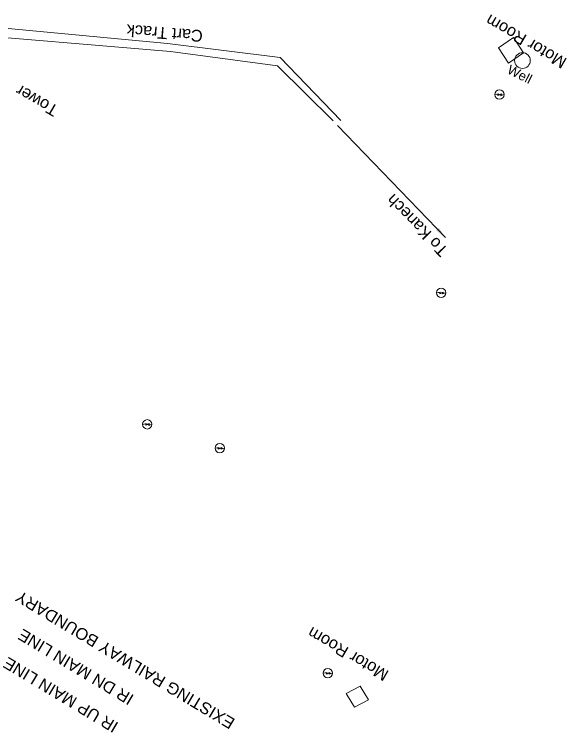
# Model space of a CAD drawing. Header units: metres. Extents: x 593168 to 611286, y 3401475 to 3412398.
# Drawn here: x 594895 to 595012.9, y 3411350.5 to 3411503.9 of the extents above; entities that cross this region are included whole.
import ezdxf
from ezdxf.enums import TextEntityAlignment as Align

# ---------------------------------------------------------------- set-up
doc = ezdxf.new("R2010")
doc.units = ezdxf.units.M
doc.header["$MEASUREMENT"] = 0
doc.linetypes.add('CENTER', pattern=[2, 1.25, -0.25, 0.25, -0.25])
for name, color, linetype, lineweight in [('Cart Track', 34, 'Continuous', 0), ('Commercial Building Pucca', 251, 'Continuous', 0), ('Electric Pole', 251, 'Continuous', 0), ('Existing IR Track', 143, 'Continuous', 0), ('Subroad Edge', 34, 'Continuous', 0), ('Text1', 251, 'Continuous', 0), ('Well', 5, 'Continuous', 0)]:
    doc.layers.add(name, color=color, linetype=linetype, lineweight=lineweight)
doc.layers.add('Existing Railway Boundary', color=7, linetype='CENTER')
doc.styles.get("Standard").update_dxf_attribs({"font": 'arial_0.ttf'})
doc.dimstyles.new('ISO-25', dxfattribs={"dimtxt": 2.5, "dimasz": 2.5, "dimexe": 1.25, "dimexo": 0.625, "dimtad": 1, "dimtxsty": 'Standard', "dimcen": 2.5, "dimadec": 0, "dimazin": 0, "dimtfac": 1, "dimtmove": 0, "dimatfit": 3, "dimfxl": 1, "dimarcsym": 0})

# ---------------------------------------------------------------- blocks, each defined once
blk = doc.blocks.new('EP')
blk.add_hatch(color=8).paths.add_polyline_path([(-0.21, -0.05), (-0.21, 0.16), (-0.93, -0.01), (-0.31, 0.07), (-0.31, -0.19), (0.31, 0), (0.31, -0.24), (0.94, -0.01), (0.41, -0.1), (0.43, 0.15)])
at = {"color": 8}
for p, q in [((-0.93, -0.01), (-0.21, 0.16)), ((-0.31, 0.07), (-0.93, -0.01)), ((-0.31, -0.19), (-0.31, 0.07)), ((0.31, 0), (-0.31, -0.19)), ((-0.21, 0.16), (-0.21, -0.05)), ((-0.21, -0.05), (0.43, 0.15)), ((0.31, -0.24), (0.31, 0)), ((0.43, 0.15), (0.41, -0.1)), ((0.94, -0.01), (0.31, -0.24)), ((0.41, -0.1), (0.94, -0.01))]:
    blk.add_line(p, q, dxfattribs=at)
blk.add_circle((0, 0), 1, dxfattribs=at)

msp = doc.modelspace()

# ---------------------------------------------------------------- linework, layer by layer
at = {"layer": 'Cart Track'}
for points in [[(594866.646, 3411500.8857, 256.177), (594880.0358, 3411502.2106, 255.9681), (594927.6919, 3411497.7095, 255.9681), (594951.7755, 3411494.6922, 256.15), (594964.7309, 3411481.2421, 256.0951), (594964.731, 3411481.242, 256.095)], [(594963.111, 3411481.196, 256.007), (594963.1115, 3411481.1955, 256.0071), (594951.2269, 3411492.9288, 256.0801), (594928.3468, 3411496.0212, 256.0521), (594879.0772, 3411500.1616, 255.9761), (594866.4203, 3411497.9304, 256.269)]]:
    msp.add_polyline3d(points, dxfattribs=at)
at = {"layer": 'Commercial Building Pucca'}
for points in [[(595003.7209, 3411495.6892, 255.7652), (595000.548, 3411493.5399, 256.0641), (594998.3969, 3411496.8077, 255.7102), (595001.5794, 3411498.9635, 255.7102)], [(594970.6545, 3411357.5105, 256.5799), (594967.6304, 3411355.9513, 256.5059), (594965.8229, 3411358.9052, 256.124), (594968.8478, 3411360.4647, 256.124)]]:
    msp.add_polyline3d(points, close=True, dxfattribs=at)
at = {"layer": 'Well'}
msp.add_circle((595003.5059, 3411494.0737, 256.194), 1.6745, dxfattribs=at)

# ---------------------------------------------------------------- block references
at = {"layer": 'Electric Pole', "xscale": 0.9997078269980546, "yscale": 0.9997078269980546, "zscale": 0.9997078269980546}
for p in [(594998.5824, 3411486.8069, 255.6902), (594986.1445, 3411444.468, 256.0051), (594923.3706, 3411416.3767, 256.249), (594938.8546, 3411411.2866, 255.8801), (594961.934, 3411363.2275, 256.373)]:
    msp.add_blockref('EP', p, dxfattribs=at)

# ---------------------------------------------------------------- texts
at = {"layer": 'Cart Track'}
msp.add_text('Cart Track', height=2.5, rotation=175.529676, dxfattribs=at).set_placement((594935.3199, 3411500.5248, 156.3202))
at = {"layer": 'Existing IR Track', "color": 7, "lineweight": -3}
for s, p in [('IR DN MAIN LINE', (594896.1477, 3411371.735)), ('IR UP MAIN LINE', (594892.9892, 3411365.7211))]:
    msp.add_text(s, height=2.5, rotation=149, dxfattribs=at).set_placement(p, align=Align.MIDDLE_RIGHT)
at = {"layer": 'Existing Railway Boundary', "linetype": 'Continuous', "ltscale": 5}
msp.add_text('EXISTING RAILWAY BOUNDARY', height=2.5, rotation=149, dxfattribs=at).set_placement((594896.2547, 3411380.9671, -523.9387), align=Align.RIGHT)
at = {"layer": 'Subroad Edge'}
msp.add_text('To Kanech', height=2.5, rotation=134.336965, dxfattribs=at).set_placement((594987.8171, 3411453.7055))
at = {"layer": 'Text1'}
for s, p in [('Motor Room', (595013.1877, 3411494.3824, 156.3202)), ('Tower', (594904.6058, 3411484.1651, 156.3202)), ('Motor Room', (594975.1619, 3411363.56, 156.3202))]:
    msp.add_text(s, height=2.5, rotation=149.773376, dxfattribs=at).set_placement(p)
at = {"layer": 'Well'}
msp.add_text('Well', height=1.99942, rotation=333.254097, dxfattribs=at).set_placement((595000.0606, 3411491.4676, 156.3202))

# ---------------------------------------------------------------- leaders
at = {"layer": 'Subroad Edge'}
msp.add_leader([(594987.0627, 3411456.288), (594963.9917, 3411480.2066)], dimstyle='ISO-25', override={"dimtxt": 3, "dimasz": 2.5, "dimgap": 0.625, "dimtad": 0, "dimdec": 3, "dimzin": 2, "dimtdec": 3}, dxfattribs=at)

doc.saveas('drawing.dxf')
